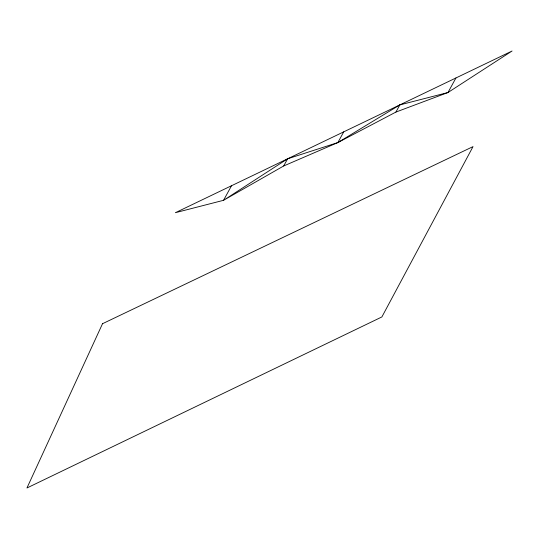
<?xml version="1.0" encoding="UTF-8"?>
<svg xmlns="http://www.w3.org/2000/svg" width="539" height="539" viewBox="0 0 539 539"><rect width="100%" height="100%" fill="white"/><g stroke="black" fill="none" stroke-linecap="round" stroke-linejoin="round"><path stroke-width="0.81" d="M231.514 185.746L223.544 200.306L175.404 212.689L512.05 51.016L447.97 92.526L395.909 112.072L337.865 142.565L283.696 165.965L223.544 200.306L287.617 158.796L337.865 142.565L399.837 104.91L447.97 92.526L455.94 77.966M283.696 165.965L287.617 158.796M337.865 142.565L343.727 131.853M395.909 112.072L399.837 104.91M102.525 323.71L26.95 487.984L381.888 316.939L473.026 146.608L102.525 323.71"/></g></svg>
